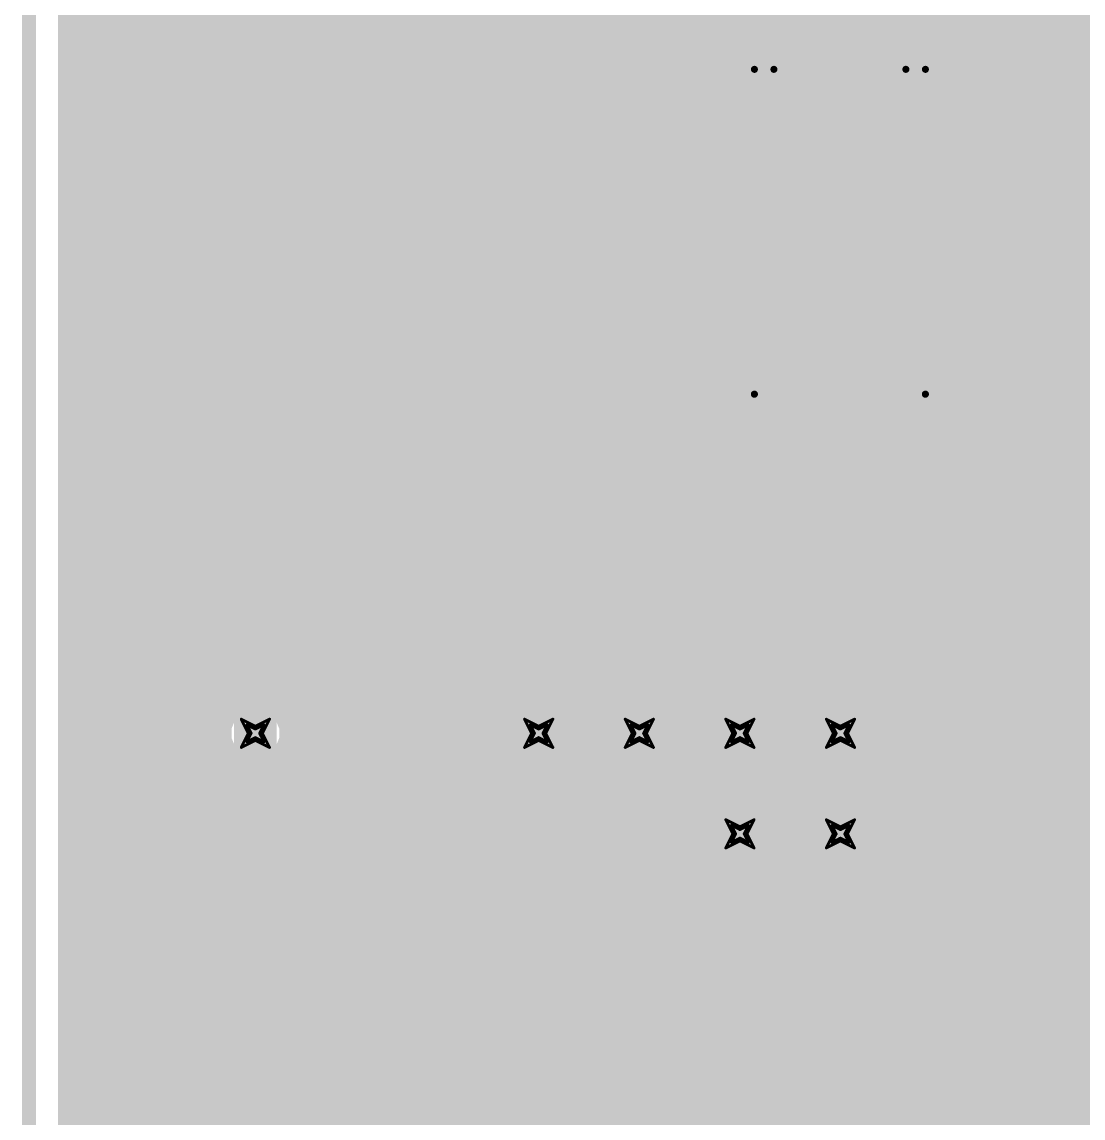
# Model space of a CAD drawing. Header units: inches. Extents: x -2 to 289, y -4 to 187.
# Drawn here: x -1.7 to 17.33, y 55.91 to 75.57 of the extents above; entities that cross this region are included whole.
import ezdxf

# ---------------------------------------------------------------- set-up
doc = ezdxf.new("R2010")
doc.units = ezdxf.units.IN
for name, color, linetype in [('Board Outline', 216, 'Continuous'), ('Bottom Layer', 5, 'Continuous'), ('Drill Drawing', 1, 'Continuous'), ('Layer 1', 16, 'Continuous'), ('Layer 2', 76, 'Continuous'), ('Top Layer', 1, 'Continuous'), ('Top Overlay', 2, 'Continuous'), ('Top Paste', 8, 'Continuous'), ('Top Solder', 216, 'Continuous'), ('Via Holes', 16, 'Continuous')]:
    doc.layers.add(name, color=color, linetype=linetype)

# ---------------------------------------------------------------- blocks, each defined once
blk = doc.blocks.new('D2PAK_73')
at = {"layer": 'Top Layer'}
for points in [[(-5.715, 9.78), (5.715, 9.78), (5.715, 0.89), (-5.715, 0.89)], [(-3.58, -3.43), (-1.5, -3.43), (-1.5, -7.24), (-3.58, -7.24)], [(1.5, -3.43), (3.58, -3.43), (3.58, -7.24), (1.5, -7.24)]]:
    blk.add_hatch(color=1, dxfattribs=at).paths.add_polyline_path(points)
at = {"layer": 'Top Paste'}
for points in [[(-5.715, 9.78), (5.715, 9.78), (5.715, 0.89), (-5.715, 0.89)], [(-3.58, -3.43), (-1.5, -3.43), (-1.5, -7.24), (-3.58, -7.24)], [(1.5, -3.43), (3.58, -3.43), (3.58, -7.24), (1.5, -7.24)]]:
    blk.add_hatch(color=8, dxfattribs=at).paths.add_polyline_path(points)
at = {"layer": 'Top Solder'}
for points in [[(-5.817, 9.882), (5.817, 9.882), (5.817, 0.788), (-5.817, 0.788)], [(-3.682, -3.328), (-1.398, -3.328), (-1.398, -7.342), (-3.682, -7.342)], [(1.398, -3.328), (3.682, -3.328), (3.682, -7.342), (1.398, -7.342)]]:
    blk.add_hatch(color=216, dxfattribs=at).paths.add_polyline_path(points)
at = {"layer": 'Top Overlay', "const_width": 0.254}
for points in [[(-5.207, -1.626), (-5.207, 0.508)], [(5.105, -1.626), (5.105, 0.508)], [(-5.207, -1.626), (5.105, -1.626)], [(-3.962, -5.207), (-3.835, -5.334)], [(-3.962, -5.461), (-3.962, -5.207)], [(-3.962, -5.461), (-3.835, -5.334)]]:
    blk.add_lwpolyline(points, dxfattribs=at)
at = {"layer": 'Top Overlay', "const_width": 0.127}
for points in [[(-5.27, 0.508, 1), (-5.144, 0.508, 1)], [(5.042, 0.508, 1), (5.169, 0.508, 1)], [(-5.27, -1.626, 1), (-5.144, -1.626, 1)], [(-5.27, -1.626, 1), (-5.144, -1.626, 1)], [(5.042, -1.626, 1), (5.169, -1.626, 1)], [(5.042, -1.626, 1), (5.169, -1.626, 1)], [(-4.026, -5.207, 1), (-3.899, -5.207, 1)], [(-4.026, -5.207, 1), (-3.899, -5.207, 1)], [(-3.899, -5.334, 1), (-3.772, -5.334, 1)], [(-3.899, -5.334, 1), (-3.772, -5.334, 1)], [(-4.026, -5.461, 1), (-3.899, -5.461, 1)], [(-4.026, -5.461, 1), (-3.899, -5.461, 1)]]:
    blk.add_lwpolyline(points, format="xyb", close=True, dxfattribs=at)
blk = doc.blocks.new('SMA_DO_214AC__77')
at = {"layer": 'Top Layer'}
for points in [[(-2.7, 1.4), (-1.1, 1.4), (-1.1, -1.4), (-2.7, -1.4)], [(1.1, 1.4), (2.7, 1.4), (2.7, -1.4), (1.1, -1.4)]]:
    blk.add_hatch(color=1, dxfattribs=at).paths.add_polyline_path(points)
at = {"layer": 'Top Overlay'}
blk.add_hatch(color=2, dxfattribs=at).paths.add_polyline_path([(-3.992, -1.6), (-2.825, -1.6), (-2.825, 1.6), (-3.992, 1.6)])
at = {"layer": 'Top Paste'}
for points in [[(-2.7, 1.4), (-1.1, 1.4), (-1.1, -1.4), (-2.7, -1.4)], [(1.1, 1.4), (2.7, 1.4), (2.7, -1.4), (1.1, -1.4)]]:
    blk.add_hatch(color=8, dxfattribs=at).paths.add_polyline_path(points)
at = {"layer": 'Top Solder'}
for points in [[(-2.802, 1.502), (-0.998, 1.502), (-0.998, -1.502), (-2.802, -1.502)], [(0.998, 1.502), (2.802, 1.502), (2.802, -1.502), (0.998, -1.502)]]:
    blk.add_hatch(color=216, dxfattribs=at).paths.add_polyline_path(points)
at = {"layer": 'Top Overlay', "const_width": 0.127}
for points in [[(-2.983, 1.533), (2.842, 1.533)], [(2.842, 1.533), (2.842, 1.183)], [(2.842, -1.183), (2.842, -1.533)], [(-2.983, -1.533), (2.842, -1.533)]]:
    blk.add_lwpolyline(points, dxfattribs=at)
at = {"layer": 'Top Overlay', "const_width": 0.0635}
for points in [[(-3.015, 1.533, 1), (-2.951, 1.533, 1)], [(2.811, 1.533, 1), (2.874, 1.533, 1)], [(2.811, 1.533, 1), (2.874, 1.533, 1)], [(2.811, 1.183, 1), (2.874, 1.183, 1)], [(2.811, -1.183, 1), (2.874, -1.183, 1)], [(-3.015, -1.533, 1), (-2.951, -1.533, 1)], [(2.811, -1.533, 1), (2.874, -1.533, 1)], [(2.811, -1.533, 1), (2.874, -1.533, 1)]]:
    blk.add_lwpolyline(points, format="xyb", close=True, dxfattribs=at)

msp = doc.modelspace()

# ---------------------------------------------------------------- hatches: boundary and pattern name
at = {"layer": 'Bottom Layer'}
h = msp.add_hatch(color=5, dxfattribs=at)
h.paths.add_polyline_path([(67.056, 93.508), (66.878, 93.472), (66.793, 93.678), (66.562, 94.023), (66.269, 94.317), (65.924, 94.547), (65.54, 94.706), (65.133, 94.787), (64.717, 94.787), (64.31, 94.706), (63.927, 94.547), (63.581, 94.317), (63.288, 94.023), (63.057, 93.678), (62.898, 93.294), (62.817, 92.887), (62.817, 92.472), (62.839, 92.363), (62.803, 92.319), (62.567, 91.878), (62.478, 91.584), (62.292, 91.584), (62.203, 91.878), (61.967, 92.319), (61.931, 92.363), (61.953, 92.472), (61.953, 92.887), (61.872, 93.294), (61.713, 93.678), (61.482, 94.023), (61.189, 94.317), (60.844, 94.547), (60.46, 94.706), (60.053, 94.787), (59.637, 94.787), (59.23, 94.706), (58.847, 94.547), (58.501, 94.317), (58.208, 94.023), (57.977, 93.678), (57.818, 93.294), (57.737, 92.887), (57.737, 92.472), (57.818, 92.064), (57.977, 91.681), (58.208, 91.335), (58.501, 91.042), (58.847, 90.811), (59.23, 90.652), (59.637, 90.571), (60.053, 90.571), (60.46, 90.652), (60.677, 90.742), (60.854, 90.623), (60.854, 90.411), (60.734, 90.411), (60.734, 90.213), (60.645, 90.201), (60.459, 90.125), (60.3, 90.002), (60.178, 89.843), (60.101, 89.658), (60.075, 89.459), (60.075, 89.459), (60.101, 89.26), (60.178, 89.075), (60.3, 88.915), (60.459, 88.793), (60.645, 88.716), (60.734, 88.705), (60.734, 88.506), (64.036, 88.506), (64.036, 88.705), (64.125, 88.716), (64.311, 88.793), (64.47, 88.915), (64.592, 89.075), (64.669, 89.26), (64.695, 89.459), (64.695, 89.459), (64.669, 89.658), (64.592, 89.843), (64.47, 90.002), (64.311, 90.125), (64.125, 90.201), (64.036, 90.213), (64.036, 90.411), (63.916, 90.411), (63.916, 90.623), (64.093, 90.742), (64.31, 90.652), (64.717, 90.571), (65.133, 90.571), (65.54, 90.652), (65.924, 90.811), (66.269, 91.042), (66.562, 91.335), (66.793, 91.681), (66.878, 91.886), (67.056, 91.851), (67.056, 52.223), (32.57, 52.223), (32.57, 62.078), (32.559, 62.163), (32.559, 63.092), (32.529, 63.324), (32.439, 63.54), (32.297, 63.726), (32.111, 63.868), (31.895, 63.958), (31.663, 63.989), (31.431, 63.958), (31.214, 63.868), (31.029, 63.726), (30.886, 63.54), (30.796, 63.324), (30.766, 63.092), (30.766, 62.089), (30.777, 62.004), (30.777, 52.223), (26.543, 52.223), (26.543, 44.882), (-1.052, 44.882), (-1.052, 91.079), (-0.874, 91.115), (-0.792, 90.916), (-0.558, 90.51), (-0.272, 90.138), (0.059, 89.807), (0.431, 89.522), (0.837, 89.287), (1.269, 89.108), (1.722, 88.987), (2.187, 88.926), (2.655, 88.926), (3.12, 88.987), (3.572, 89.108), (4.005, 89.287), (4.411, 89.522), (4.783, 89.807), (5.114, 90.138), (5.399, 90.51), (5.633, 90.916), (5.813, 91.349), (5.934, 91.801), (5.995, 92.266), (5.995, 92.734), (5.934, 93.199), (5.813, 93.651), (5.633, 94.084), (5.399, 94.49), (5.114, 94.862), (4.783, 95.193), (4.411, 95.478), (4.005, 95.713), (3.762, 95.813), (3.797, 95.991), (67.056, 95.991)])
h.paths.add_polyline_path([(63.68, 86.131), (63.68, 86.125), (50.055, 86.125), (49.872, 86.101), (49.703, 86.03), (49.557, 85.918), (49.445, 85.772), (49.374, 85.603), (49.35, 85.42), (49.35, 84.492), (49.222, 84.475), (49.053, 84.405), (48.907, 84.293), (48.904, 84.295), (48.661, 83.999), (48.48, 83.66), (48.368, 83.293), (48.331, 82.911), (48.334, 82.911), (48.334, 81.035), (48.15, 81.035), (48.15, 79.13), (51.452, 79.13), (51.452, 81.035), (50.795, 81.035), (50.792, 81.042), (50.758, 81.301), (50.759, 81.309), (50.759, 83.906), (62.004, 83.906), (62.004, 82.761), (62.001, 82.753), (61.857, 82.565), (61.851, 82.561), (61.842, 82.551), (61.719, 82.392), (61.643, 82.207), (61.616, 82.008), (61.643, 81.809), (61.719, 81.624), (61.842, 81.464), (62.001, 81.342), (62.186, 81.266), (62.385, 81.239), (62.584, 81.266), (62.769, 81.342), (62.928, 81.464), (62.938, 81.474), (62.942, 81.47), (63.25, 81.845), (63.476, 82.269), (63.834, 82.269), (64.06, 81.845), (64.368, 81.47), (64.372, 81.474), (64.382, 81.464), (64.541, 81.342), (64.726, 81.266), (64.925, 81.239), (65.124, 81.266), (65.309, 81.342), (65.468, 81.464), (65.591, 81.624), (65.667, 81.809), (65.694, 82.008), (65.667, 82.207), (65.591, 82.392), (65.468, 82.551), (65.459, 82.561), (65.453, 82.565), (65.309, 82.753), (65.306, 82.761), (65.306, 84.174), (65.122, 84.174), (65.122, 84.684), (65.128, 84.684), (65.079, 85.058), (64.934, 85.407), (64.704, 85.707), (64.404, 85.937), (64.055, 86.082)], flags=0)
h.paths.add_polyline_path([(5.029, 77.836), (4.491, 77.794), (3.966, 77.668), (3.468, 77.461), (3.007, 77.179), (2.597, 76.829), (2.247, 76.418), (1.964, 75.958), (1.758, 75.459), (1.632, 74.935), (1.59, 74.397), (1.593, 74.397), (1.593, 62.814), (1.623, 62.582), (1.713, 62.366), (1.855, 62.18), (2.041, 62.038), (2.257, 61.948), (2.489, 61.918), (2.721, 61.948), (2.938, 62.038), (3.123, 62.18), (3.266, 62.366), (3.355, 62.582), (3.386, 62.814), (3.386, 74.397), (3.384, 74.409), (3.415, 74.718), (3.508, 75.027), (3.66, 75.311), (3.865, 75.561), (4.115, 75.765), (4.399, 75.918), (4.708, 76.011), (5.017, 76.042), (5.029, 76.04), (35.382, 76.04), (35.614, 76.07), (35.831, 76.16), (36.016, 76.303), (36.159, 76.488), (36.248, 76.705), (36.279, 76.937), (36.248, 77.169), (36.159, 77.385), (36.016, 77.571), (35.831, 77.713), (35.614, 77.803), (35.382, 77.833), (5.029, 77.833)], flags=0)
h = msp.add_hatch(color=5, dxfattribs=at)
edge = h.paths.add_edge_path()
edge.add_arc((2.489, 62.814), 0.3, 0, 360)
h = msp.add_hatch(color=5, dxfattribs=at)
edge = h.paths.add_edge_path()
edge.add_arc((7.569, 62.814), 0.3, 0, 360)
h = msp.add_hatch(color=5, dxfattribs=at)
edge = h.paths.add_edge_path()
edge.add_arc((9.373, 62.814), 0.3, 0, 360)
h = msp.add_hatch(color=5, dxfattribs=at)
edge = h.paths.add_edge_path()
edge.add_arc((11.176, 62.814), 0.3, 0, 360)
h = msp.add_hatch(color=5, dxfattribs=at)
edge = h.paths.add_edge_path()
edge.add_arc((12.979, 62.814), 0.3, 0, 360)
h = msp.add_hatch(color=5, dxfattribs=at)
edge = h.paths.add_edge_path()
edge.add_arc((11.176, 61.011), 0.3, 0, 360)
h = msp.add_hatch(color=5, dxfattribs=at)
edge = h.paths.add_edge_path()
edge.add_arc((12.979, 61.011), 0.3, 0, 360)
at = {"layer": 'Layer 1'}
h = msp.add_hatch(color=16, dxfattribs=at)
h.paths.add_polyline_path([(67.056, 93.508), (66.878, 93.472), (66.793, 93.678), (66.562, 94.023), (66.269, 94.317), (65.924, 94.547), (65.54, 94.706), (65.133, 94.787), (64.717, 94.787), (64.31, 94.706), (63.927, 94.547), (63.581, 94.317), (63.288, 94.023), (63.057, 93.678), (62.898, 93.294), (62.817, 92.887), (62.817, 92.472), (62.898, 92.064), (63.057, 91.681), (63.288, 91.335), (63.581, 91.042), (63.927, 90.811), (64.31, 90.652), (64.717, 90.571), (65.133, 90.571), (65.54, 90.652), (65.924, 90.811), (66.269, 91.042), (66.562, 91.335), (66.793, 91.681), (66.878, 91.886), (67.056, 91.851), (67.056, 72.593), (30.734, 72.593), (30.734, 40.228), (9.883, 40.228), (9.825, 40.314), (9.825, 40.484), (9.76, 40.641), (9.64, 40.761), (9.483, 40.826), (9.313, 40.826), (9.156, 40.761), (9.036, 40.641), (8.971, 40.484), (8.971, 40.314), (8.913, 40.228), (-1.052, 40.228), (-1.052, 91.079), (-0.874, 91.115), (-0.792, 90.916), (-0.558, 90.51), (-0.272, 90.138), (0.059, 89.807), (0.431, 89.522), (0.837, 89.287), (1.269, 89.108), (1.722, 88.987), (2.187, 88.926), (2.655, 88.926), (3.12, 88.987), (3.572, 89.108), (4.005, 89.287), (4.411, 89.522), (4.783, 89.807), (5.114, 90.138), (5.399, 90.51), (5.633, 90.916), (5.813, 91.349), (5.934, 91.801), (5.995, 92.266), (5.995, 92.734), (5.934, 93.199), (5.813, 93.651), (5.633, 94.084), (5.399, 94.49), (5.114, 94.862), (4.783, 95.193), (4.411, 95.478), (4.005, 95.713), (3.762, 95.813), (3.797, 95.991), (67.056, 95.991)])
h.paths.add_polyline_path([(60.053, 94.787), (59.637, 94.787), (59.23, 94.706), (58.847, 94.547), (58.501, 94.317), (58.208, 94.023), (57.977, 93.678), (57.818, 93.294), (57.737, 92.887), (57.737, 92.472), (57.818, 92.064), (57.977, 91.681), (58.208, 91.335), (58.501, 91.042), (58.847, 90.811), (59.23, 90.652), (59.637, 90.571), (60.053, 90.571), (60.46, 90.652), (60.844, 90.811), (61.189, 91.042), (61.482, 91.335), (61.713, 91.681), (61.872, 92.064), (61.953, 92.472), (61.953, 92.887), (61.872, 93.294), (61.713, 93.678), (61.482, 94.023), (61.189, 94.317), (60.844, 94.547), (60.46, 94.706)], flags=0)
h.paths.add_polyline_path([(64.011, 89.886), (63.842, 89.886), (63.685, 89.821), (63.565, 89.701), (63.5, 89.544), (63.5, 89.374), (63.565, 89.217), (63.685, 89.097), (63.842, 89.032), (64.011, 89.032), (64.168, 89.097), (64.289, 89.217), (64.354, 89.374), (64.354, 89.544), (64.289, 89.701), (64.168, 89.821)], flags=0)
h.paths.add_polyline_path([(60.928, 89.886), (60.759, 89.886), (60.602, 89.821), (60.482, 89.701), (60.417, 89.544), (60.417, 89.374), (60.482, 89.217), (60.602, 89.097), (60.759, 89.032), (60.928, 89.032), (61.085, 89.097), (61.206, 89.217), (61.271, 89.374), (61.271, 89.544), (61.206, 89.701), (61.085, 89.821)], flags=0)
h.paths.add_polyline_path([(50.14, 85.847), (49.97, 85.847), (49.813, 85.782), (49.693, 85.662), (49.628, 85.505), (49.628, 85.335), (49.693, 85.178), (49.813, 85.058), (49.97, 84.993), (50.14, 84.993), (50.297, 85.058), (50.417, 85.178), (50.482, 85.335), (50.482, 85.505), (50.417, 85.662), (50.297, 85.782)], flags=0)
h.paths.add_polyline_path([(50.79, 85.038), (50.62, 85.038), (50.463, 84.973), (50.343, 84.853), (50.278, 84.696), (50.278, 84.526), (50.343, 84.369), (50.463, 84.249), (50.62, 84.184), (50.79, 84.184), (50.947, 84.249), (51.067, 84.369), (51.132, 84.526), (51.132, 84.696), (51.067, 84.853), (50.947, 84.973)], flags=0)
h.paths.add_polyline_path([(49.49, 84.222), (49.32, 84.222), (49.163, 84.157), (49.043, 84.036), (48.978, 83.88), (48.978, 83.71), (49.043, 83.553), (49.163, 83.433), (49.32, 83.368), (49.49, 83.368), (49.647, 83.433), (49.767, 83.553), (49.832, 83.71), (49.832, 83.88), (49.767, 84.036), (49.647, 84.157)], flags=0)
h.paths.add_polyline_path([(65.01, 82.435), (64.84, 82.435), (64.683, 82.37), (64.563, 82.25), (64.498, 82.093), (64.498, 81.923), (64.563, 81.766), (64.683, 81.646), (64.84, 81.581), (65.01, 81.581), (65.167, 81.646), (65.287, 81.766), (65.352, 81.923), (65.352, 82.093), (65.287, 82.25), (65.167, 82.37)], flags=0)
h.paths.add_polyline_path([(62.47, 82.435), (62.3, 82.435), (62.143, 82.37), (62.023, 82.25), (61.958, 82.093), (61.958, 81.923), (62.023, 81.766), (62.143, 81.646), (62.3, 81.581), (62.47, 81.581), (62.627, 81.646), (62.747, 81.766), (62.812, 81.923), (62.812, 82.093), (62.747, 82.25), (62.627, 82.37)], flags=0)
h.paths.add_polyline_path([(35.467, 77.364), (35.297, 77.364), (35.14, 77.299), (35.02, 77.178), (34.955, 77.022), (34.955, 76.852), (35.02, 76.695), (35.14, 76.575), (35.297, 76.51), (35.467, 76.51), (35.624, 76.575), (35.744, 76.695), (35.809, 76.852), (35.809, 77.022), (35.744, 77.178), (35.624, 77.299)], flags=0)
h.paths.add_polyline_path([(2.574, 63.241), (2.404, 63.241), (2.247, 63.176), (2.127, 63.056), (2.062, 62.899), (2.062, 62.729), (2.127, 62.572), (2.247, 62.452), (2.404, 62.387), (2.574, 62.387), (2.731, 62.452), (2.851, 62.572), (2.916, 62.729), (2.916, 62.899), (2.851, 63.056), (2.731, 63.176)], flags=0)
h.paths.add_polyline_path([(6.977, 41.521), (6.808, 41.521), (6.651, 41.456), (6.53, 41.336), (6.465, 41.179), (6.465, 41.009), (6.53, 40.853), (6.651, 40.732), (6.808, 40.667), (6.977, 40.667), (7.134, 40.732), (7.254, 40.853), (7.319, 41.009), (7.319, 41.179), (7.254, 41.336), (7.134, 41.456)], flags=0)
h = msp.add_hatch(color=16, dxfattribs=at)
edge = h.paths.add_edge_path()
edge.add_arc((2.489, 62.814), 0.3, 0, 360)
h = msp.add_hatch(color=16, dxfattribs=at)
edge = h.paths.add_edge_path()
edge.add_arc((7.569, 62.814), 0.3, 0, 360)
h = msp.add_hatch(color=16, dxfattribs=at)
edge = h.paths.add_edge_path()
edge.add_arc((9.373, 62.814), 0.3, 0, 360)
h = msp.add_hatch(color=16, dxfattribs=at)
edge = h.paths.add_edge_path()
edge.add_arc((11.176, 62.814), 0.3, 0, 360)
h = msp.add_hatch(color=16, dxfattribs=at)
edge = h.paths.add_edge_path()
edge.add_arc((12.979, 62.814), 0.3, 0, 360)
h = msp.add_hatch(color=16, dxfattribs=at)
edge = h.paths.add_edge_path()
edge.add_arc((11.176, 61.011), 0.3, 0, 360)
h = msp.add_hatch(color=16, dxfattribs=at)
edge = h.paths.add_edge_path()
edge.add_arc((12.979, 61.011), 0.3, 0, 360)
at = {"layer": 'Layer 2'}
h = msp.add_hatch(color=76, dxfattribs=at)
h.paths.add_polyline_path([(67.056, 93.508), (66.878, 93.472), (66.793, 93.678), (66.562, 94.023), (66.269, 94.317), (65.924, 94.547), (65.54, 94.706), (65.133, 94.787), (64.717, 94.787), (64.31, 94.706), (63.927, 94.547), (63.581, 94.317), (63.288, 94.023), (63.057, 93.678), (62.898, 93.294), (62.817, 92.887), (62.817, 92.472), (62.898, 92.064), (63.057, 91.681), (63.288, 91.335), (63.581, 91.042), (63.927, 90.811), (64.31, 90.652), (64.717, 90.571), (65.133, 90.571), (65.54, 90.652), (65.924, 90.811), (66.269, 91.042), (66.562, 91.335), (66.793, 91.681), (66.878, 91.886), (67.056, 91.851), (67.056, 72.593), (30.734, 72.593), (30.734, 40.228), (9.883, 40.228), (9.825, 40.314), (9.825, 40.484), (9.76, 40.641), (9.64, 40.761), (9.483, 40.826), (9.313, 40.826), (9.156, 40.761), (9.036, 40.641), (8.971, 40.484), (8.971, 40.314), (8.913, 40.228), (-1.052, 40.228), (-1.052, 91.079), (-0.874, 91.115), (-0.792, 90.916), (-0.558, 90.51), (-0.272, 90.138), (0.059, 89.807), (0.431, 89.522), (0.837, 89.287), (1.269, 89.108), (1.722, 88.987), (2.187, 88.926), (2.655, 88.926), (3.12, 88.987), (3.572, 89.108), (4.005, 89.287), (4.411, 89.522), (4.783, 89.807), (5.114, 90.138), (5.399, 90.51), (5.633, 90.916), (5.813, 91.349), (5.934, 91.801), (5.995, 92.266), (5.995, 92.734), (5.934, 93.199), (5.813, 93.651), (5.633, 94.084), (5.399, 94.49), (5.114, 94.862), (4.783, 95.193), (4.411, 95.478), (4.005, 95.713), (3.762, 95.813), (3.797, 95.991), (67.056, 95.991)])
h.paths.add_polyline_path([(60.053, 94.787), (59.637, 94.787), (59.23, 94.706), (58.847, 94.547), (58.501, 94.317), (58.208, 94.023), (57.977, 93.678), (57.818, 93.294), (57.737, 92.887), (57.737, 92.472), (57.818, 92.064), (57.977, 91.681), (58.208, 91.335), (58.501, 91.042), (58.847, 90.811), (59.23, 90.652), (59.637, 90.571), (60.053, 90.571), (60.46, 90.652), (60.844, 90.811), (61.189, 91.042), (61.482, 91.335), (61.713, 91.681), (61.872, 92.064), (61.953, 92.472), (61.953, 92.887), (61.872, 93.294), (61.713, 93.678), (61.482, 94.023), (61.189, 94.317), (60.844, 94.547), (60.46, 94.706)], flags=0)
h.paths.add_polyline_path([(64.011, 89.886), (63.842, 89.886), (63.685, 89.821), (63.565, 89.701), (63.5, 89.544), (63.5, 89.374), (63.565, 89.217), (63.685, 89.097), (63.842, 89.032), (64.011, 89.032), (64.168, 89.097), (64.289, 89.217), (64.354, 89.374), (64.354, 89.544), (64.289, 89.701), (64.168, 89.821)], flags=0)
h.paths.add_polyline_path([(60.928, 89.886), (60.759, 89.886), (60.602, 89.821), (60.482, 89.701), (60.417, 89.544), (60.417, 89.374), (60.482, 89.217), (60.602, 89.097), (60.759, 89.032), (60.928, 89.032), (61.085, 89.097), (61.206, 89.217), (61.271, 89.374), (61.271, 89.544), (61.206, 89.701), (61.085, 89.821)], flags=0)
h.paths.add_polyline_path([(50.14, 85.847), (49.97, 85.847), (49.813, 85.782), (49.693, 85.662), (49.628, 85.505), (49.628, 85.335), (49.693, 85.178), (49.813, 85.058), (49.97, 84.993), (50.14, 84.993), (50.297, 85.058), (50.417, 85.178), (50.482, 85.335), (50.482, 85.505), (50.417, 85.662), (50.297, 85.782)], flags=0)
h.paths.add_polyline_path([(50.79, 85.038), (50.62, 85.038), (50.463, 84.973), (50.343, 84.853), (50.278, 84.696), (50.278, 84.526), (50.343, 84.369), (50.463, 84.249), (50.62, 84.184), (50.79, 84.184), (50.947, 84.249), (51.067, 84.369), (51.132, 84.526), (51.132, 84.696), (51.067, 84.853), (50.947, 84.973)], flags=0)
h.paths.add_polyline_path([(49.49, 84.222), (49.32, 84.222), (49.163, 84.157), (49.043, 84.036), (48.978, 83.88), (48.978, 83.71), (49.043, 83.553), (49.163, 83.433), (49.32, 83.368), (49.49, 83.368), (49.647, 83.433), (49.767, 83.553), (49.832, 83.71), (49.832, 83.88), (49.767, 84.036), (49.647, 84.157)], flags=0)
h.paths.add_polyline_path([(65.01, 82.435), (64.84, 82.435), (64.683, 82.37), (64.563, 82.25), (64.498, 82.093), (64.498, 81.923), (64.563, 81.766), (64.683, 81.646), (64.84, 81.581), (65.01, 81.581), (65.167, 81.646), (65.287, 81.766), (65.352, 81.923), (65.352, 82.093), (65.287, 82.25), (65.167, 82.37)], flags=0)
h.paths.add_polyline_path([(62.47, 82.435), (62.3, 82.435), (62.143, 82.37), (62.023, 82.25), (61.958, 82.093), (61.958, 81.923), (62.023, 81.766), (62.143, 81.646), (62.3, 81.581), (62.47, 81.581), (62.627, 81.646), (62.747, 81.766), (62.812, 81.923), (62.812, 82.093), (62.747, 82.25), (62.627, 82.37)], flags=0)
h.paths.add_polyline_path([(35.467, 77.364), (35.297, 77.364), (35.14, 77.299), (35.02, 77.178), (34.955, 77.022), (34.955, 76.852), (35.02, 76.695), (35.14, 76.575), (35.297, 76.51), (35.467, 76.51), (35.624, 76.575), (35.744, 76.695), (35.809, 76.852), (35.809, 77.022), (35.744, 77.178), (35.624, 77.299)], flags=0)
h.paths.add_polyline_path([(2.574, 63.241), (2.404, 63.241), (2.247, 63.176), (2.127, 63.056), (2.062, 62.899), (2.062, 62.729), (2.127, 62.572), (2.247, 62.452), (2.404, 62.387), (2.574, 62.387), (2.731, 62.452), (2.851, 62.572), (2.916, 62.729), (2.916, 62.899), (2.851, 63.056), (2.731, 63.176)], flags=0)
h.paths.add_polyline_path([(6.977, 41.521), (6.808, 41.521), (6.651, 41.456), (6.53, 41.336), (6.465, 41.179), (6.465, 41.009), (6.53, 40.853), (6.651, 40.732), (6.808, 40.667), (6.977, 40.667), (7.134, 40.732), (7.254, 40.853), (7.319, 41.009), (7.319, 41.179), (7.254, 41.336), (7.134, 41.456)], flags=0)
h = msp.add_hatch(color=76, dxfattribs=at)
edge = h.paths.add_edge_path()
edge.add_arc((2.489, 62.814), 0.3, 0, 360)
h = msp.add_hatch(color=76, dxfattribs=at)
edge = h.paths.add_edge_path()
edge.add_arc((7.569, 62.814), 0.3, 0, 360)
h = msp.add_hatch(color=76, dxfattribs=at)
edge = h.paths.add_edge_path()
edge.add_arc((9.373, 62.814), 0.3, 0, 360)
h = msp.add_hatch(color=76, dxfattribs=at)
edge = h.paths.add_edge_path()
edge.add_arc((11.176, 62.814), 0.3, 0, 360)
h = msp.add_hatch(color=76, dxfattribs=at)
edge = h.paths.add_edge_path()
edge.add_arc((12.979, 62.814), 0.3, 0, 360)
h = msp.add_hatch(color=76, dxfattribs=at)
edge = h.paths.add_edge_path()
edge.add_arc((11.176, 61.011), 0.3, 0, 360)
h = msp.add_hatch(color=76, dxfattribs=at)
edge = h.paths.add_edge_path()
edge.add_arc((12.979, 61.011), 0.3, 0, 360)
at = {"layer": 'Top Layer'}
for points in [[(14.257, 94.609), (58.71, 94.609), (58.749, 94.482), (58.501, 94.317), (58.208, 94.023), (57.977, 93.678), (57.818, 93.294), (57.737, 92.887), (57.737, 92.472), (57.818, 92.064), (57.977, 91.681), (58.208, 91.335), (58.501, 91.042), (58.847, 90.811), (59.076, 90.716), (59.076, 90.267), (58.937, 90.267), (58.937, 90.198), (57.521, 90.198), (57.521, 90.203), (55.616, 90.203), (55.616, 88.425), (57.521, 88.425), (57.521, 88.661), (58.937, 88.661), (58.937, 87.251), (59.14, 87.251), (59.14, 86.866), (59.142, 86.856), (59.099, 86.751), (58.994, 86.708), (58.983, 86.709), (54.483, 86.709), (54.483, 86.711), (54.16, 86.679), (53.85, 86.585), (53.564, 86.432), (53.313, 86.226), (53.107, 85.975), (52.954, 85.689), (52.86, 85.379), (52.836, 85.139), (52.709, 85.145), (52.709, 88.121), (52.715, 88.121), (52.667, 88.61), (52.525, 89.08), (52.293, 89.513), (51.981, 89.893), (51.602, 90.204), (51.168, 90.436), (50.698, 90.578), (50.209, 90.627), (50.209, 90.621), (30.734, 90.621), (30.734, 90.622), (30.418, 90.591), (30.114, 90.499), (29.834, 90.349), (29.588, 90.148), (29.387, 89.902), (29.237, 89.622), (29.145, 89.318), (29.114, 89.002), (29.116, 89.002), (29.116, 88.475), (28.512, 88.475), (28.512, 84.659), (31.128, 84.659), (31.128, 88.475), (30.525, 88.475), (30.525, 89.002), (30.528, 89.002), (30.543, 89.081), (30.588, 89.148), (30.655, 89.193), (30.734, 89.209), (30.734, 89.211), (50.209, 89.211), (50.22, 89.213), (50.492, 89.177), (50.756, 89.068), (50.983, 88.894), (51.156, 88.667), (51.266, 88.404), (51.302, 88.131), (51.3, 88.121), (51.3, 85.175), (51.173, 85.132), (51.057, 85.221), (50.887, 85.292), (50.759, 85.308), (50.759, 85.42), (50.735, 85.603), (50.665, 85.772), (50.553, 85.918), (50.407, 86.03), (50.237, 86.101), (50.055, 86.125), (49.872, 86.101), (49.703, 86.03), (49.557, 85.918), (49.445, 85.772), (49.374, 85.603), (49.35, 85.42), (49.35, 84.492), (49.222, 84.475), (49.053, 84.405), (48.907, 84.293), (48.795, 84.147), (48.724, 83.977), (48.7, 83.795), (48.7, 83.484), (48.042, 83.484), (48.042, 80.898), (48.05, 80.898), (48.05, 80.5), (46.933, 80.5), (46.933, 81.238), (47.117, 81.238), (47.117, 83.143), (45.339, 83.143), (45.339, 81.238), (45.523, 81.238), (45.523, 80.477), (45.518, 80.477), (45.565, 80.117), (45.686, 79.824), (45.622, 79.697), (41.991, 79.697), (41.97, 79.713), (41.769, 79.796), (41.554, 79.825), (39.979, 79.825), (39.976, 79.824), (39.79, 79.849), (39.614, 79.922), (39.462, 80.038), (39.346, 80.189), (39.274, 80.365), (39.249, 80.552), (39.249, 80.554), (39.249, 82.974), (39.249, 84.659), (39.725, 84.659), (39.725, 88.475), (37.109, 88.475), (37.109, 84.659), (37.584, 84.659), (37.584, 83.904), (37.477, 83.807), (37.423, 83.8), (36.74, 83.8), (36.74, 83.353), (36.673, 83.19), (36.644, 82.974), (36.644, 80.465), (36.647, 80.448), (36.605, 80.24), (36.478, 80.049), (36.286, 79.921), (36.078, 79.88), (36.061, 79.882), (34.909, 79.882), (34.909, 79.883), (34.586, 79.851), (34.276, 79.757), (33.99, 79.604), (33.739, 79.398), (33.533, 79.148), (33.38, 78.862), (33.286, 78.551), (33.255, 78.228), (33.255, 78.228), (33.255, 71.055), (33.257, 71.04), (33.227, 70.886), (32.953, 70.886), (32.953, 79.124), (32.913, 79.322), (32.801, 79.49), (32.638, 79.599), (32.638, 79.874), (32.648, 79.924), (32.648, 81.424), (32.638, 81.474), (32.638, 81.706), (33.426, 81.706), (33.625, 81.746), (33.793, 81.858), (33.902, 82.022), (35.458, 82.022), (35.458, 83.927), (35.402, 83.927), (35.402, 84.659), (35.925, 84.659), (35.925, 88.475), (33.309, 88.475), (33.309, 84.659), (33.737, 84.659), (33.737, 84.262), (33.652, 84.217), (33.61, 84.206), (33.426, 84.242), (30.13, 84.242), (30.08, 84.232), (29.622, 84.232), (29.622, 83.774), (29.612, 83.724), (29.612, 83.159), (29.485, 83.068), (29.362, 83.092), (27.338, 83.092), (27.338, 87.967), (27.328, 88.017), (27.328, 88.475), (26.87, 88.475), (26.82, 88.485), (17.958, 88.485), (17.76, 88.445), (17.592, 88.333), (17.479, 88.165), (17.44, 87.967), (17.44, 70.886), (14.877, 70.886), (14.877, 71.287), (14.419, 71.287), (14.369, 71.297), (11.262, 71.297), (11.262, 72.471), (11.519, 72.471), (11.569, 72.461), (15.57, 72.461), (15.768, 72.501), (15.936, 72.613), (16.049, 72.781), (16.088, 72.979), (16.088, 79.602), (16.049, 79.8), (15.936, 79.968), (15.768, 80.08), (15.57, 80.12), (14.272, 80.12), (14.272, 84.428), (14.272, 84.428), (14.272, 84.508), (14.272, 84.508), (14.272, 88.924), (13.796, 88.924), (13.796, 94.149), (13.795, 94.159), (13.828, 94.326), (13.929, 94.477), (14.079, 94.577), (14.247, 94.61)], [(11.569, 72.979), (15.57, 72.979), (15.57, 79.602), (11.569, 79.602)], [(-1.052, 65.954), (10.744, 65.954), (10.744, 75.331), (-1.052, 75.331)], [(-0.686, 65.954), (14.369, 65.954), (14.369, 70.779), (-0.686, 70.779)], [(14.834, 65.524), (14.834, 57.709), (4.037, 57.709), (4.037, 62.142), (3.386, 62.142), (3.386, 62.814), (3.355, 63.046), (3.266, 63.263), (3.123, 63.448), (2.938, 63.591), (2.721, 63.68), (2.489, 63.711), (2.257, 63.68), (2.041, 63.591), (1.855, 63.448), (1.713, 63.263), (1.623, 63.046), (1.593, 62.814), (1.593, 62.142), (0.941, 62.142), (0.941, 57.709), (-1.052, 57.709), (-1.052, 65.436), (14.369, 65.436), (14.567, 65.476), (14.707, 65.569)], [(6.529, 57.824), (8.609, 57.824), (8.609, 63.307), (6.529, 63.307)]]:
    msp.add_hatch(color=1, dxfattribs=at).paths.add_polyline_path(points)
h = msp.add_hatch(color=1, dxfattribs=at)
edge = h.paths.add_edge_path()
edge.add_arc((2.489, 62.814), 0.3, 0, 360)
h = msp.add_hatch(color=1, dxfattribs=at)
edge = h.paths.add_edge_path()
edge.add_arc((7.569, 62.814), 0.3, 0, 360)
h = msp.add_hatch(color=1, dxfattribs=at)
edge = h.paths.add_edge_path()
edge.add_arc((9.373, 62.814), 0.3, 0, 360)
h = msp.add_hatch(color=1, dxfattribs=at)
edge = h.paths.add_edge_path()
edge.add_arc((11.176, 62.814), 0.3, 0, 360)
h = msp.add_hatch(color=1, dxfattribs=at)
edge = h.paths.add_edge_path()
edge.add_arc((12.979, 62.814), 0.3, 0, 360)
h = msp.add_hatch(color=1, dxfattribs=at)
edge = h.paths.add_edge_path()
edge.add_arc((11.176, 61.011), 0.3, 0, 360)
h = msp.add_hatch(color=1, dxfattribs=at)
edge = h.paths.add_edge_path()
edge.add_arc((12.979, 61.011), 0.3, 0, 360)
at = {"layer": 'Via Holes'}
h = msp.add_hatch(color=7, dxfattribs=at)
edge = h.paths.add_edge_path()
edge.add_arc((2.489, 62.814), 0.15, 0, 360)
h = msp.add_hatch(color=7, dxfattribs=at)
edge = h.paths.add_edge_path()
edge.add_arc((7.569, 62.814), 0.15, 0, 360)
h = msp.add_hatch(color=7, dxfattribs=at)
edge = h.paths.add_edge_path()
edge.add_arc((9.373, 62.814), 0.15, 0, 360)
h = msp.add_hatch(color=7, dxfattribs=at)
edge = h.paths.add_edge_path()
edge.add_arc((11.176, 62.814), 0.15, 0, 360)
h = msp.add_hatch(color=7, dxfattribs=at)
edge = h.paths.add_edge_path()
edge.add_arc((12.979, 62.814), 0.15, 0, 360)
h = msp.add_hatch(color=7, dxfattribs=at)
edge = h.paths.add_edge_path()
edge.add_arc((11.176, 61.011), 0.15, 0, 360)
h = msp.add_hatch(color=7, dxfattribs=at)
edge = h.paths.add_edge_path()
edge.add_arc((12.979, 61.011), 0.15, 0, 360)

# ---------------------------------------------------------------- linework, layer by layer
at = {"layer": 'Board Outline', "const_width": 0.254}
msp.add_lwpolyline([(-1.57, -0.443), (-1.57, 93.461)], dxfattribs=at)
at = {"layer": 'Bottom Layer', "const_width": 0.762}
msp.add_lwpolyline([(2.489, 74.397, -0.414214), (5.029, 76.937)], format="xyb", dxfattribs=at)
msp.add_lwpolyline([(2.489, 62.814), (2.489, 74.397)], dxfattribs=at)
at = {"layer": 'Bottom Layer', "const_width": 0.381}
for points in [[(2.299, 74.397, 1), (2.68, 74.397, 1)], [(2.299, 74.397, 1), (2.68, 74.397, 1)], [(2.299, 62.814, 1), (2.68, 62.814, 1)]]:
    msp.add_lwpolyline(points, format="xyb", close=True, dxfattribs=at)
at = {"layer": 'Drill Drawing', "const_width": 0.0508}
for points in [[(2.235, 63.068), (2.489, 62.941)], [(2.235, 63.068), (2.362, 62.814)], [(2.337, 62.967), (2.489, 62.89)], [(2.337, 62.967), (2.413, 62.814)], [(2.489, 62.941), (2.743, 63.068)], [(2.489, 62.89), (2.642, 62.967)], [(2.565, 62.814), (2.642, 62.967)], [(2.616, 62.814), (2.743, 63.068)], [(7.315, 63.068), (7.569, 62.941)], [(7.315, 63.068), (7.442, 62.814)], [(7.417, 62.967), (7.569, 62.89)], [(7.417, 62.967), (7.493, 62.814)], [(7.569, 62.941), (7.823, 63.068)], [(7.569, 62.89), (7.722, 62.967)], [(7.645, 62.814), (7.722, 62.967)], [(7.696, 62.814), (7.823, 63.068)], [(9.119, 63.068), (9.373, 62.941)], [(9.119, 63.068), (9.246, 62.814)], [(9.22, 62.967), (9.373, 62.89)], [(9.22, 62.967), (9.296, 62.814)], [(9.373, 62.941), (9.627, 63.068)], [(9.373, 62.89), (9.525, 62.967)], [(9.449, 62.814), (9.525, 62.967)], [(9.5, 62.814), (9.627, 63.068)], [(10.922, 63.068), (11.176, 62.941)], [(10.922, 63.068), (11.049, 62.814)], [(11.024, 62.967), (11.176, 62.89)], [(11.024, 62.967), (11.1, 62.814)], [(11.176, 62.941), (11.43, 63.068)], [(11.176, 62.89), (11.328, 62.967)], [(11.252, 62.814), (11.328, 62.967)], [(11.303, 62.814), (11.43, 63.068)], [(12.725, 63.068), (12.979, 62.941)], [(12.725, 63.068), (12.852, 62.814)], [(12.827, 62.967), (12.979, 62.89)], [(12.827, 62.967), (12.903, 62.814)], [(12.979, 62.941), (13.233, 63.068)], [(12.979, 62.89), (13.132, 62.967)], [(13.056, 62.814), (13.132, 62.967)], [(13.106, 62.814), (13.233, 63.068)], [(2.235, 62.56), (2.362, 62.814)], [(2.235, 62.56), (2.489, 62.687)], [(2.337, 62.662), (2.413, 62.814)], [(2.337, 62.662), (2.489, 62.738)], [(2.489, 62.738), (2.642, 62.662)], [(2.489, 62.687), (2.743, 62.56)], [(2.565, 62.814), (2.642, 62.662)], [(2.616, 62.814), (2.743, 62.56)], [(7.315, 62.56), (7.442, 62.814)], [(7.315, 62.56), (7.569, 62.687)], [(7.417, 62.662), (7.493, 62.814)], [(7.417, 62.662), (7.569, 62.738)], [(7.569, 62.738), (7.722, 62.662)], [(7.569, 62.687), (7.823, 62.56)], [(7.645, 62.814), (7.722, 62.662)], [(7.696, 62.814), (7.823, 62.56)], [(9.119, 62.56), (9.246, 62.814)], [(9.119, 62.56), (9.373, 62.687)], [(9.22, 62.662), (9.296, 62.814)], [(9.22, 62.662), (9.373, 62.738)], [(9.373, 62.738), (9.525, 62.662)], [(9.373, 62.687), (9.627, 62.56)], [(9.449, 62.814), (9.525, 62.662)], [(9.5, 62.814), (9.627, 62.56)], [(10.922, 62.56), (11.049, 62.814)], [(10.922, 62.56), (11.176, 62.687)], [(11.024, 62.662), (11.1, 62.814)], [(11.024, 62.662), (11.176, 62.738)], [(11.176, 62.738), (11.328, 62.662)], [(11.176, 62.687), (11.43, 62.56)], [(11.252, 62.814), (11.328, 62.662)], [(11.303, 62.814), (11.43, 62.56)], [(12.725, 62.56), (12.852, 62.814)], [(12.725, 62.56), (12.979, 62.687)], [(12.827, 62.662), (12.903, 62.814)], [(12.827, 62.662), (12.979, 62.738)], [(12.979, 62.738), (13.132, 62.662)], [(12.979, 62.687), (13.233, 62.56)], [(13.056, 62.814), (13.132, 62.662)], [(13.106, 62.814), (13.233, 62.56)], [(10.922, 61.265), (11.176, 61.138)], [(10.922, 61.265), (11.049, 61.011)], [(11.024, 61.163), (11.176, 61.087)], [(11.024, 61.163), (11.1, 61.011)], [(11.176, 61.138), (11.43, 61.265)], [(11.176, 61.087), (11.328, 61.163)], [(11.252, 61.011), (11.328, 61.163)], [(11.303, 61.011), (11.43, 61.265)], [(12.725, 61.265), (12.979, 61.138)], [(12.725, 61.265), (12.852, 61.011)], [(12.827, 61.163), (12.979, 61.087)], [(12.827, 61.163), (12.903, 61.011)], [(12.979, 61.138), (13.233, 61.265)], [(12.979, 61.087), (13.132, 61.163)], [(13.056, 61.011), (13.132, 61.163)], [(13.106, 61.011), (13.233, 61.265)], [(10.922, 60.757), (11.049, 61.011)], [(11.024, 60.858), (11.1, 61.011)], [(11.024, 60.858), (11.176, 60.935)], [(11.176, 60.935), (11.328, 60.858)], [(11.252, 61.011), (11.328, 60.858)], [(11.303, 61.011), (11.43, 60.757)], [(12.725, 60.757), (12.852, 61.011)], [(12.827, 60.858), (12.903, 61.011)], [(12.827, 60.858), (12.979, 60.935)], [(12.979, 60.935), (13.132, 60.858)], [(13.056, 61.011), (13.132, 60.858)], [(13.106, 61.011), (13.233, 60.757)], [(10.922, 60.757), (11.176, 60.884)], [(11.176, 60.884), (11.43, 60.757)], [(12.725, 60.757), (12.979, 60.884)], [(12.979, 60.884), (13.233, 60.757)]]:
    msp.add_lwpolyline(points, dxfattribs=at)
at = {"layer": 'Drill Drawing', "const_width": 0.0254}
for points in [[(2.223, 63.068, 1), (2.248, 63.068, 1)], [(2.223, 63.068, 1), (2.248, 63.068, 1)], [(2.324, 62.967, 1), (2.349, 62.967, 1)], [(2.324, 62.967, 1), (2.349, 62.967, 1)], [(2.477, 62.941, 1), (2.502, 62.941, 1)], [(2.477, 62.941, 1), (2.502, 62.941, 1)], [(2.477, 62.89, 1), (2.502, 62.89, 1)], [(2.477, 62.89, 1), (2.502, 62.89, 1)], [(2.629, 62.967, 1), (2.654, 62.967, 1)], [(2.629, 62.967, 1), (2.654, 62.967, 1)], [(2.731, 63.068, 1), (2.756, 63.068, 1)], [(2.731, 63.068, 1), (2.756, 63.068, 1)], [(7.302, 63.068, 1), (7.328, 63.068, 1)], [(7.302, 63.068, 1), (7.328, 63.068, 1)], [(7.404, 62.967, 1), (7.429, 62.967, 1)], [(7.404, 62.967, 1), (7.429, 62.967, 1)], [(7.556, 62.941, 1), (7.582, 62.941, 1)], [(7.556, 62.941, 1), (7.582, 62.941, 1)], [(7.556, 62.89, 1), (7.582, 62.89, 1)], [(7.556, 62.89, 1), (7.582, 62.89, 1)], [(7.709, 62.967, 1), (7.734, 62.967, 1)], [(7.709, 62.967, 1), (7.734, 62.967, 1)], [(7.81, 63.068, 1), (7.836, 63.068, 1)], [(7.81, 63.068, 1), (7.836, 63.068, 1)], [(9.106, 63.068, 1), (9.131, 63.068, 1)], [(9.106, 63.068, 1), (9.131, 63.068, 1)], [(9.207, 62.967, 1), (9.233, 62.967, 1)], [(9.207, 62.967, 1), (9.233, 62.967, 1)], [(9.36, 62.941, 1), (9.385, 62.941, 1)], [(9.36, 62.941, 1), (9.385, 62.941, 1)], [(9.36, 62.89, 1), (9.385, 62.89, 1)], [(9.36, 62.89, 1), (9.385, 62.89, 1)], [(9.512, 62.967, 1), (9.538, 62.967, 1)], [(9.512, 62.967, 1), (9.538, 62.967, 1)], [(9.614, 63.068, 1), (9.639, 63.068, 1)], [(9.614, 63.068, 1), (9.639, 63.068, 1)], [(10.909, 63.068, 1), (10.935, 63.068, 1)], [(10.909, 63.068, 1), (10.935, 63.068, 1)], [(11.011, 62.967, 1), (11.036, 62.967, 1)], [(11.011, 62.967, 1), (11.036, 62.967, 1)], [(11.163, 62.941, 1), (11.189, 62.941, 1)], [(11.163, 62.941, 1), (11.189, 62.941, 1)], [(11.163, 62.89, 1), (11.189, 62.89, 1)], [(11.163, 62.89, 1), (11.189, 62.89, 1)], [(11.316, 62.967, 1), (11.341, 62.967, 1)], [(11.316, 62.967, 1), (11.341, 62.967, 1)], [(11.417, 63.068, 1), (11.443, 63.068, 1)], [(11.417, 63.068, 1), (11.443, 63.068, 1)], [(12.713, 63.068, 1), (12.738, 63.068, 1)], [(12.713, 63.068, 1), (12.738, 63.068, 1)], [(12.814, 62.967, 1), (12.84, 62.967, 1)], [(12.814, 62.967, 1), (12.84, 62.967, 1)], [(12.967, 62.941, 1), (12.992, 62.941, 1)], [(12.967, 62.941, 1), (12.992, 62.941, 1)], [(12.967, 62.89, 1), (12.992, 62.89, 1)], [(12.967, 62.89, 1), (12.992, 62.89, 1)], [(13.119, 62.967, 1), (13.145, 62.967, 1)], [(13.119, 62.967, 1), (13.145, 62.967, 1)], [(13.221, 63.068, 1), (13.246, 63.068, 1)], [(13.221, 63.068, 1), (13.246, 63.068, 1)], [(2.349, 62.814, 1), (2.375, 62.814, 1)], [(2.349, 62.814, 1), (2.375, 62.814, 1)], [(2.4, 62.814, 1), (2.426, 62.814, 1)], [(2.4, 62.814, 1), (2.426, 62.814, 1)], [(2.477, 62.738, 1), (2.502, 62.738, 1)], [(2.477, 62.738, 1), (2.502, 62.738, 1)], [(2.477, 62.687, 1), (2.502, 62.687, 1)], [(2.477, 62.687, 1), (2.502, 62.687, 1)], [(2.553, 62.814, 1), (2.578, 62.814, 1)], [(2.553, 62.814, 1), (2.578, 62.814, 1)], [(2.603, 62.814, 1), (2.629, 62.814, 1)], [(2.603, 62.814, 1), (2.629, 62.814, 1)], [(7.429, 62.814, 1), (7.455, 62.814, 1)], [(7.429, 62.814, 1), (7.455, 62.814, 1)], [(7.48, 62.814, 1), (7.506, 62.814, 1)], [(7.48, 62.814, 1), (7.506, 62.814, 1)], [(7.556, 62.738, 1), (7.582, 62.738, 1)], [(7.556, 62.738, 1), (7.582, 62.738, 1)], [(7.556, 62.687, 1), (7.582, 62.687, 1)], [(7.556, 62.687, 1), (7.582, 62.687, 1)], [(7.633, 62.814, 1), (7.658, 62.814, 1)], [(7.633, 62.814, 1), (7.658, 62.814, 1)], [(7.684, 62.814, 1), (7.709, 62.814, 1)], [(7.684, 62.814, 1), (7.709, 62.814, 1)], [(9.233, 62.814, 1), (9.258, 62.814, 1)], [(9.233, 62.814, 1), (9.258, 62.814, 1)], [(9.284, 62.814, 1), (9.309, 62.814, 1)], [(9.284, 62.814, 1), (9.309, 62.814, 1)], [(9.36, 62.738, 1), (9.385, 62.738, 1)], [(9.36, 62.738, 1), (9.385, 62.738, 1)], [(9.36, 62.687, 1), (9.385, 62.687, 1)], [(9.36, 62.687, 1), (9.385, 62.687, 1)], [(9.436, 62.814, 1), (9.461, 62.814, 1)], [(9.436, 62.814, 1), (9.461, 62.814, 1)], [(9.487, 62.814, 1), (9.512, 62.814, 1)], [(9.487, 62.814, 1), (9.512, 62.814, 1)], [(11.036, 62.814, 1), (11.062, 62.814, 1)], [(11.036, 62.814, 1), (11.062, 62.814, 1)], [(11.087, 62.814, 1), (11.113, 62.814, 1)], [(11.087, 62.814, 1), (11.113, 62.814, 1)], [(11.163, 62.738, 1), (11.189, 62.738, 1)], [(11.163, 62.738, 1), (11.189, 62.738, 1)], [(11.163, 62.687, 1), (11.189, 62.687, 1)], [(11.163, 62.687, 1), (11.189, 62.687, 1)], [(11.239, 62.814, 1), (11.265, 62.814, 1)], [(11.239, 62.814, 1), (11.265, 62.814, 1)], [(11.29, 62.814, 1), (11.316, 62.814, 1)], [(11.29, 62.814, 1), (11.316, 62.814, 1)], [(12.84, 62.814, 1), (12.865, 62.814, 1)], [(12.84, 62.814, 1), (12.865, 62.814, 1)], [(12.89, 62.814, 1), (12.916, 62.814, 1)], [(12.89, 62.814, 1), (12.916, 62.814, 1)], [(12.967, 62.738, 1), (12.992, 62.738, 1)], [(12.967, 62.738, 1), (12.992, 62.738, 1)], [(12.967, 62.687, 1), (12.992, 62.687, 1)], [(12.967, 62.687, 1), (12.992, 62.687, 1)], [(13.043, 62.814, 1), (13.068, 62.814, 1)], [(13.043, 62.814, 1), (13.068, 62.814, 1)], [(13.094, 62.814, 1), (13.119, 62.814, 1)], [(13.094, 62.814, 1), (13.119, 62.814, 1)], [(2.223, 62.56, 1), (2.248, 62.56, 1)], [(2.223, 62.56, 1), (2.248, 62.56, 1)], [(2.324, 62.662, 1), (2.349, 62.662, 1)], [(2.324, 62.662, 1), (2.349, 62.662, 1)], [(2.629, 62.662, 1), (2.654, 62.662, 1)], [(2.629, 62.662, 1), (2.654, 62.662, 1)], [(2.731, 62.56, 1), (2.756, 62.56, 1)], [(2.731, 62.56, 1), (2.756, 62.56, 1)], [(7.302, 62.56, 1), (7.328, 62.56, 1)], [(7.302, 62.56, 1), (7.328, 62.56, 1)], [(7.404, 62.662, 1), (7.429, 62.662, 1)], [(7.404, 62.662, 1), (7.429, 62.662, 1)], [(7.709, 62.662, 1), (7.734, 62.662, 1)], [(7.709, 62.662, 1), (7.734, 62.662, 1)], [(7.81, 62.56, 1), (7.836, 62.56, 1)], [(7.81, 62.56, 1), (7.836, 62.56, 1)], [(9.106, 62.56, 1), (9.131, 62.56, 1)], [(9.106, 62.56, 1), (9.131, 62.56, 1)], [(9.207, 62.662, 1), (9.233, 62.662, 1)], [(9.207, 62.662, 1), (9.233, 62.662, 1)], [(9.512, 62.662, 1), (9.538, 62.662, 1)], [(9.512, 62.662, 1), (9.538, 62.662, 1)], [(9.614, 62.56, 1), (9.639, 62.56, 1)], [(9.614, 62.56, 1), (9.639, 62.56, 1)], [(10.909, 62.56, 1), (10.935, 62.56, 1)], [(10.909, 62.56, 1), (10.935, 62.56, 1)], [(11.011, 62.662, 1), (11.036, 62.662, 1)], [(11.011, 62.662, 1), (11.036, 62.662, 1)], [(11.316, 62.662, 1), (11.341, 62.662, 1)], [(11.316, 62.662, 1), (11.341, 62.662, 1)], [(11.417, 62.56, 1), (11.443, 62.56, 1)], [(11.417, 62.56, 1), (11.443, 62.56, 1)], [(12.713, 62.56, 1), (12.738, 62.56, 1)], [(12.713, 62.56, 1), (12.738, 62.56, 1)], [(12.814, 62.662, 1), (12.84, 62.662, 1)], [(12.814, 62.662, 1), (12.84, 62.662, 1)], [(13.119, 62.662, 1), (13.145, 62.662, 1)], [(13.119, 62.662, 1), (13.145, 62.662, 1)], [(13.221, 62.56, 1), (13.246, 62.56, 1)], [(13.221, 62.56, 1), (13.246, 62.56, 1)], [(10.909, 61.265, 1), (10.935, 61.265, 1)], [(10.909, 61.265, 1), (10.935, 61.265, 1)], [(11.011, 61.163, 1), (11.036, 61.163, 1)], [(11.011, 61.163, 1), (11.036, 61.163, 1)], [(11.163, 61.138, 1), (11.189, 61.138, 1)], [(11.163, 61.138, 1), (11.189, 61.138, 1)], [(11.316, 61.163, 1), (11.341, 61.163, 1)], [(11.316, 61.163, 1), (11.341, 61.163, 1)], [(11.417, 61.265, 1), (11.443, 61.265, 1)], [(11.417, 61.265, 1), (11.443, 61.265, 1)], [(12.713, 61.265, 1), (12.738, 61.265, 1)], [(12.713, 61.265, 1), (12.738, 61.265, 1)], [(12.814, 61.163, 1), (12.84, 61.163, 1)], [(12.814, 61.163, 1), (12.84, 61.163, 1)], [(12.967, 61.138, 1), (12.992, 61.138, 1)], [(12.967, 61.138, 1), (12.992, 61.138, 1)], [(13.119, 61.163, 1), (13.145, 61.163, 1)], [(13.119, 61.163, 1), (13.145, 61.163, 1)], [(13.221, 61.265, 1), (13.246, 61.265, 1)], [(13.221, 61.265, 1), (13.246, 61.265, 1)], [(11.036, 61.011, 1), (11.062, 61.011, 1)], [(11.036, 61.011, 1), (11.062, 61.011, 1)], [(11.087, 61.011, 1), (11.113, 61.011, 1)], [(11.087, 61.011, 1), (11.113, 61.011, 1)], [(11.163, 61.087, 1), (11.189, 61.087, 1)], [(11.163, 61.087, 1), (11.189, 61.087, 1)], [(11.163, 60.935, 1), (11.189, 60.935, 1)], [(11.163, 60.935, 1), (11.189, 60.935, 1)], [(11.239, 61.011, 1), (11.265, 61.011, 1)], [(11.239, 61.011, 1), (11.265, 61.011, 1)], [(11.29, 61.011, 1), (11.316, 61.011, 1)], [(11.29, 61.011, 1), (11.316, 61.011, 1)], [(12.84, 61.011, 1), (12.865, 61.011, 1)], [(12.84, 61.011, 1), (12.865, 61.011, 1)], [(12.89, 61.011, 1), (12.916, 61.011, 1)], [(12.89, 61.011, 1), (12.916, 61.011, 1)], [(12.967, 61.087, 1), (12.992, 61.087, 1)], [(12.967, 61.087, 1), (12.992, 61.087, 1)], [(12.967, 60.935, 1), (12.992, 60.935, 1)], [(12.967, 60.935, 1), (12.992, 60.935, 1)], [(13.043, 61.011, 1), (13.068, 61.011, 1)], [(13.043, 61.011, 1), (13.068, 61.011, 1)], [(13.094, 61.011, 1), (13.119, 61.011, 1)], [(13.094, 61.011, 1), (13.119, 61.011, 1)], [(10.909, 60.757, 1), (10.935, 60.757, 1)], [(10.909, 60.757, 1), (10.935, 60.757, 1)], [(11.011, 60.858, 1), (11.036, 60.858, 1)], [(11.011, 60.858, 1), (11.036, 60.858, 1)], [(11.163, 60.884, 1), (11.189, 60.884, 1)], [(11.163, 60.884, 1), (11.189, 60.884, 1)], [(11.316, 60.858, 1), (11.341, 60.858, 1)], [(11.316, 60.858, 1), (11.341, 60.858, 1)], [(11.417, 60.757, 1), (11.443, 60.757, 1)], [(11.417, 60.757, 1), (11.443, 60.757, 1)], [(12.713, 60.757, 1), (12.738, 60.757, 1)], [(12.713, 60.757, 1), (12.738, 60.757, 1)], [(12.814, 60.858, 1), (12.84, 60.858, 1)], [(12.814, 60.858, 1), (12.84, 60.858, 1)], [(12.967, 60.884, 1), (12.992, 60.884, 1)], [(12.967, 60.884, 1), (12.992, 60.884, 1)], [(13.119, 60.858, 1), (13.145, 60.858, 1)], [(13.119, 60.858, 1), (13.145, 60.858, 1)], [(13.221, 60.757, 1), (13.246, 60.757, 1)], [(13.221, 60.757, 1), (13.246, 60.757, 1)]]:
    msp.add_lwpolyline(points, format="xyb", close=True, dxfattribs=at)
at = {"layer": 'Top Layer'}
for points, const_width in [([(2.489, 59.775), (2.489, 62.814)], 0.762), ([(7.569, 59.729), (7.569, 62.814)], 0.762), ([(7.86, 60.02), (12.152, 60.02)], 1.27), ([(7.569, 58.572), (7.569, 59.729)], 0.762), ([(14.167, 8.249), (14.167, 58.005)], 1.27)]:
    msp.add_lwpolyline(points, dxfattribs=dict(at, const_width=const_width))
for points, const_width in [([(2.299, 62.814, 1), (2.68, 62.814, 1)], 0.381), ([(7.379, 62.814, 1), (7.76, 62.814, 1)], 0.381), ([(7.543, 60.02, 1), (8.178, 60.02, 1)], 0.635), ([(7.543, 60.02, 1), (8.178, 60.02, 1)], 0.635), ([(11.835, 60.02, 1), (12.47, 60.02, 1)], 0.635), ([(11.835, 60.02, 1), (12.47, 60.02, 1)], 0.635), ([(7.252, 59.729, 1), (7.887, 59.729, 1)], 0.635), ([(2.299, 59.775, 1), (2.68, 59.775, 1)], 0.381), ([(7.379, 59.729, 1), (7.76, 59.729, 1)], 0.381), ([(7.379, 59.729, 1), (7.76, 59.729, 1)], 0.381), ([(7.379, 58.572, 1), (7.76, 58.572, 1)], 0.381), ([(13.85, 58.005, 1), (14.485, 58.005, 1)], 0.635), ([(13.85, 58.005, 1), (14.485, 58.005, 1)], 0.635)]:
    msp.add_lwpolyline(points, format="xyb", close=True, dxfattribs=dict(at, const_width=const_width))
at = {"layer": 'Top Layer', "const_width": 1.27}
for points in [[(7.569, 59.729, -0.414214), (7.86, 60.02)], [(12.152, 60.02, -0.414214), (14.167, 58.005)]]:
    msp.add_lwpolyline(points, format="xyb", dxfattribs=at)

# ---------------------------------------------------------------- block references
msp.add_blockref('D2PAK_73', (5.029, 65.064))
at = {"rotation": 90}
msp.add_blockref('SMA_DO_214AC__77', (12.969, 71.879), dxfattribs=at)

doc.saveas('drawing.dxf')
